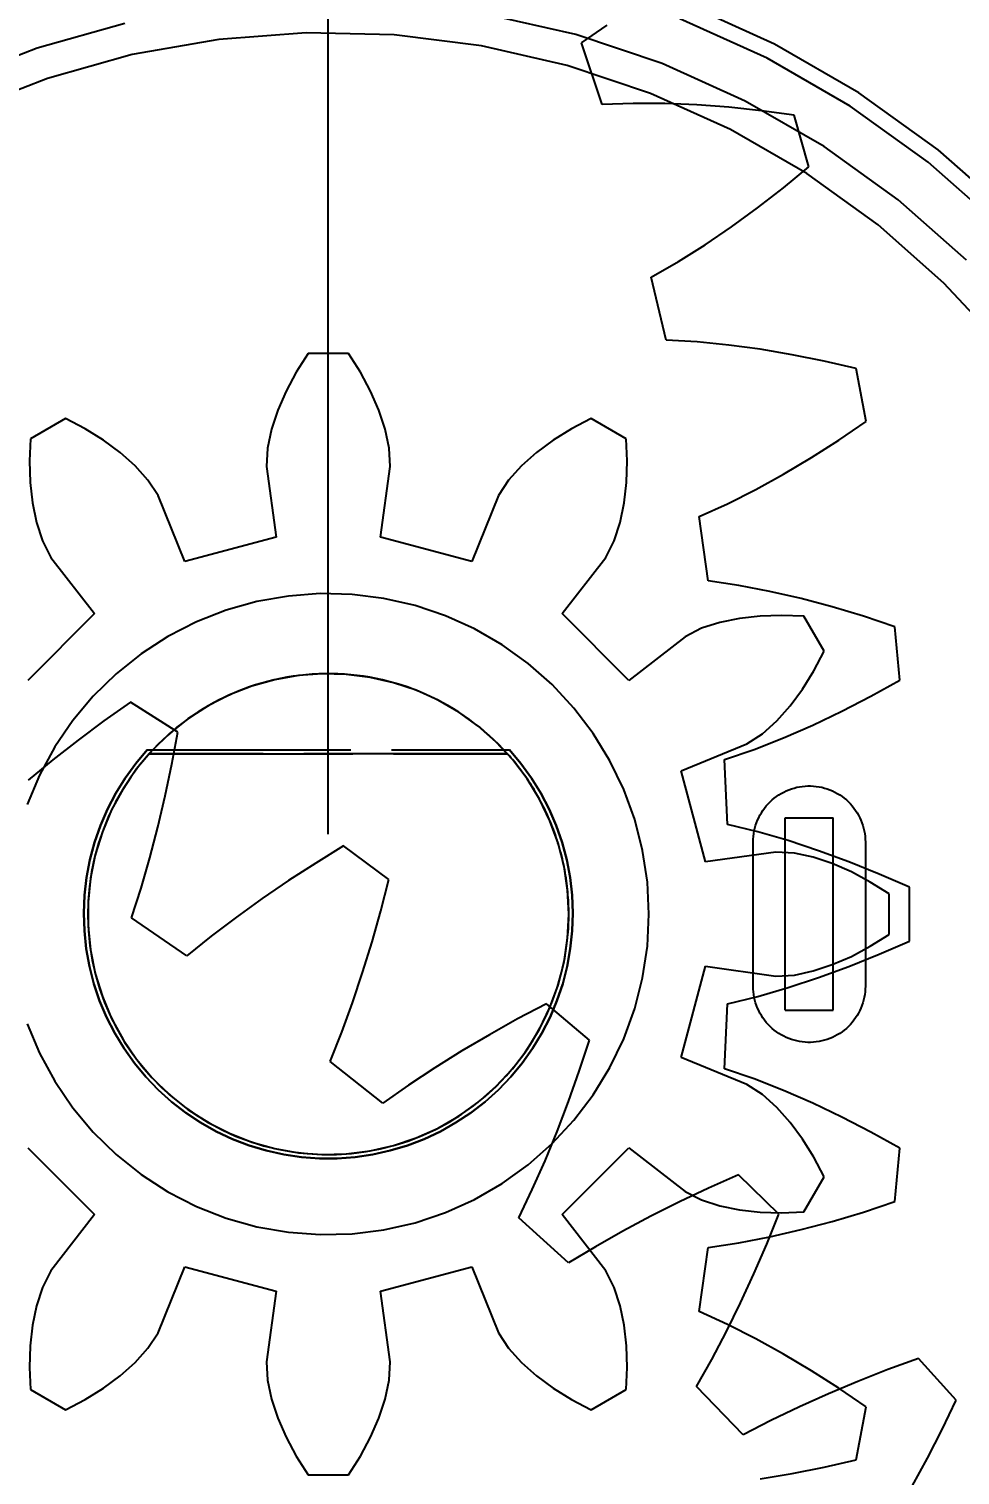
# Model space of a CAD drawing. Header units: millimetres. Extents: x -9 to 221, y -53 to 196.
# Drawn here: x 37.38 to 43.19, y 142.2 to 151.22 of the extents above; entities that cross this region are included whole.
import ezdxf

# ---------------------------------------------------------------- set-up
doc = ezdxf.new("R2010")
doc.units = ezdxf.units.MM
doc.linetypes.add('DASHED', pattern=[1.524, 1.27, -0.254])
doc.layers.add('DIMS', color=3, linetype='CONTINUOUS')
doc.layers.add('HIDDEN', color=8, linetype='DASHED')
doc.styles.add('OpenSansCondensed-Light', font='OpenSansCondensed-Light.ttf')
doc.dimstyles.new('EZDXF', dxfattribs={"dimtxt": 0.25, "dimasz": 0.175, "dimexe": 0.375, "dimexo": 0.125, "dimgap": 0.1, "dimtad": 1, "dimlfac": 100, "dimzin": 12, "dimdsep": 46, "dimtxsty": 'OpenSansCondensed-Light', "dimblk": 'ARCHTICK', "dimcen": 2.5, "dimazin": 3, "dimtfac": 0.5, "dimtmove": 2, "dimatfit": 3})

# ---------------------------------------------------------------- blocks, each defined once
blk = doc.blocks.new('_ARCHTICK')
at = {"color": 0, "linetype": 'BYBLOCK', "const_width": 0.15}
blk.add_lwpolyline([(-0.5, -0.5), (0.5, 0.5)], dxfattribs=at)

msp = doc.modelspace()

# ---------------------------------------------------------------- linework, layer by layer
at = {"layer": 'HIDDEN'}
for points in [[(43.22995, 149.78044), (42.80389, 150.15644), (42.34251, 150.48815), (41.8504, 150.77227), (41.33244, 151.00598), (40.79379, 151.18696), (40.23979, 151.3134)], [(43.22995, 149.78044), (42.80389, 150.15644), (42.34251, 150.48815), (41.8504, 150.77227), (41.33244, 151.00598), (40.79379, 151.18696), (40.23979, 151.3134)], [(43.50924, 150.06679), (43.05329, 150.46917), (42.55953, 150.82416), (42.03289, 151.12822), (41.47858, 151.37833)], [(43.50924, 150.06679), (43.05329, 150.46917), (42.55953, 150.82416), (42.03289, 151.12822), (41.47858, 151.37833)], [(37.98163, 151.25709), (37.43463, 151.10319), (36.90566, 150.89558), (36.4, 150.63634), (35.92266, 150.32805), (35.47839, 149.97375), (35.0716, 149.57698), (34.70634, 149.14169), (34.38624, 148.67218), (34.11448, 148.17314), (33.89375, 147.64951), (33.72626, 147.10652), (33.61366, 146.54954), (33.55709, 145.98412), (33.55709, 145.41588), (33.61366, 144.85046), (33.72626, 144.29348), (33.89375, 143.75049), (34.11448, 143.22686), (34.38624, 142.72782), (34.70634, 142.25831), (35.0716, 141.82302)], [(37.98163, 151.25709), (37.43463, 151.10319), (36.90566, 150.89558), (36.4, 150.63634), (35.92266, 150.32805), (35.47839, 149.97375), (35.0716, 149.57698), (34.70634, 149.14169), (34.38624, 148.67218), (34.11448, 148.17314), (33.89375, 147.64951), (33.72626, 147.10652), (33.61366, 146.54954), (33.55709, 145.98412), (33.55709, 145.41588), (33.61366, 144.85046), (33.72626, 144.29348), (33.89375, 143.75049), (34.11448, 143.22686), (34.38624, 142.72782), (34.70634, 142.25831), (35.0716, 141.82302)], [(40.82917, 151.13503), (40.98869, 151.24675)], [(40.82917, 151.13503), (40.98869, 151.24675)], [(43.43942, 149.9952), (42.99094, 150.39099), (42.50528, 150.74016), (41.98726, 151.03923), (41.44205, 151.28524)], [(43.43942, 149.9952), (42.99094, 150.39099), (42.50528, 150.74016), (41.98726, 151.03923), (41.44205, 151.28524)], [(43.43942, 149.9952), (42.99094, 150.39099), (42.50528, 150.74016), (41.98726, 151.03923), (41.44205, 151.28524)], [(43.43942, 149.9952), (42.99094, 150.39099), (42.50528, 150.74016), (41.98726, 151.03923), (41.44205, 151.28524)], [(43.46324, 149.23533), (43.0903, 149.63727), (42.67919, 150.00007), (42.234, 150.32014), (41.75916, 150.59429), (41.25938, 150.81981), (40.73962, 150.99443), (40.20506, 151.11644), (39.66102, 151.18462), (39.11288, 151.19829), (38.56611, 151.15732), (38.02613, 151.0621), (37.49832, 150.9136), (36.98792, 150.71328)], [(43.46324, 149.23533), (43.0903, 149.63727), (42.67919, 150.00007), (42.234, 150.32014), (41.75916, 150.59429), (41.25938, 150.81981), (40.73962, 150.99443), (40.20506, 151.11644), (39.66102, 151.18462), (39.11288, 151.19829), (38.56611, 151.15732), (38.02613, 151.0621), (37.49832, 150.9136), (36.98792, 150.71328)], [(40.95778, 150.7513), (40.82917, 151.13503)], [(40.95778, 150.7513), (40.82917, 151.13503)], [(41.15241, 150.75827), (40.95778, 150.7513)], [(41.15241, 150.75827), (40.95778, 150.7513)], [(41.34936, 150.7573), (41.15241, 150.75827)], [(41.34936, 150.7573), (41.15241, 150.75827)], [(41.54834, 150.74905), (41.34936, 150.7573)], [(41.54834, 150.74905), (41.34936, 150.7573)], [(41.74914, 150.73398), (41.54834, 150.74905)], [(41.74914, 150.73398), (41.54834, 150.74905)], [(41.95155, 150.71244), (41.74914, 150.73398)], [(41.95155, 150.71244), (41.74914, 150.73398)], [(42.15543, 150.68467), (41.95155, 150.71244)], [(42.15543, 150.68467), (41.95155, 150.71244)], [(42.24738, 150.36151), (42.15543, 150.68467)], [(42.24738, 150.36151), (42.15543, 150.68467)], [(42.08865, 150.23058), (42.24738, 150.36151)], [(42.08865, 150.23058), (42.24738, 150.36151)], [(41.9279, 150.1057), (42.08865, 150.23058)], [(41.9279, 150.1057), (42.08865, 150.23058)], [(41.76511, 149.98718), (41.9279, 150.1057)], [(41.76511, 149.98718), (41.9279, 150.1057)], [(41.60028, 149.87541), (41.76511, 149.98718)], [(41.60028, 149.87541), (41.76511, 149.98718)], [(41.43334, 149.77091), (41.60028, 149.87541)], [(41.43334, 149.77091), (41.60028, 149.87541)], [(41.26419, 149.67438), (41.43334, 149.77091)], [(41.26419, 149.67438), (41.43334, 149.77091)], [(41.35685, 149.28042), (41.26419, 149.67438)], [(41.35685, 149.28042), (41.26419, 149.67438)], [(41.55129, 149.26941), (41.35685, 149.28042)], [(41.55129, 149.26941), (41.35685, 149.28042)], [(41.74731, 149.25027), (41.55129, 149.26941)], [(41.74731, 149.25027), (41.55129, 149.26941)], [(41.94468, 149.22369), (41.74731, 149.25027)], [(41.94468, 149.22369), (41.74731, 149.25027)], [(42.14323, 149.19016), (41.94468, 149.22369)], [(42.14323, 149.19016), (41.94468, 149.22369)], [(39.12397, 149.19773), (39.0499, 149.0806)], [(39.12397, 149.19773), (39.0499, 149.0806)], [(39.37603, 149.19773), (39.12397, 149.19773)], [(39.37603, 149.19773), (39.12397, 149.19773)], [(39.4501, 149.0806), (39.37603, 149.19773)], [(39.4501, 149.0806), (39.37603, 149.19773)], [(42.3428, 149.15003), (42.14323, 149.19016)], [(42.3428, 149.15003), (42.14323, 149.19016)], [(42.54325, 149.10357), (42.3428, 149.15003)], [(42.54325, 149.10357), (42.3428, 149.15003)], [(39.0499, 149.0806), (38.98671, 148.96242)], [(39.0499, 149.0806), (38.98671, 148.96242)], [(39.51329, 148.96242), (39.4501, 149.0806)], [(39.51329, 148.96242), (39.4501, 149.0806)], [(42.60498, 148.77331), (42.54325, 149.10357)], [(42.60498, 148.77331), (42.54325, 149.10357)], [(38.98671, 148.96242), (38.93492, 148.84379)], [(38.98671, 148.96242), (38.93492, 148.84379)], [(39.56508, 148.84379), (39.51329, 148.96242)], [(39.56508, 148.84379), (39.51329, 148.96242)], [(37.61028, 148.79214), (37.39199, 148.66611)], [(37.61028, 148.79214), (37.39199, 148.66611)], [(37.73299, 148.72773), (37.61028, 148.79214)], [(37.73299, 148.72773), (37.61028, 148.79214)], [(38.93492, 148.84379), (38.89542, 148.72534)], [(38.93492, 148.84379), (38.89542, 148.72534)], [(39.60458, 148.72534), (39.56508, 148.84379)], [(39.60458, 148.72534), (39.56508, 148.84379)], [(40.88972, 148.79214), (40.76701, 148.72773)], [(40.88972, 148.79214), (40.76701, 148.72773)], [(41.10801, 148.66611), (40.88972, 148.79214)], [(41.10801, 148.66611), (40.88972, 148.79214)], [(42.43485, 148.65757), (42.60498, 148.77331)], [(42.43485, 148.65757), (42.60498, 148.77331)], [(37.84681, 148.65698), (37.73299, 148.72773)], [(37.84681, 148.65698), (37.73299, 148.72773)], [(38.89542, 148.72534), (38.86987, 148.60782)], [(38.89542, 148.72534), (38.86987, 148.60782)], [(39.63013, 148.60782), (39.60458, 148.72534)], [(39.63013, 148.60782), (39.60458, 148.72534)], [(40.76701, 148.72773), (40.65319, 148.65698)], [(40.76701, 148.72773), (40.65319, 148.65698)], [(37.39199, 148.66611), (37.38641, 148.52763)], [(37.39199, 148.66611), (37.38641, 148.52763)], [(37.95097, 148.58014), (37.84681, 148.65698)], [(37.95097, 148.58014), (37.84681, 148.65698)], [(38.86987, 148.60782), (38.86368, 148.49248)], [(38.86987, 148.60782), (38.86368, 148.49248)], [(39.63632, 148.49248), (39.63013, 148.60782)], [(39.63632, 148.49248), (39.63013, 148.60782)], [(40.65319, 148.65698), (40.54903, 148.58014)], [(40.65319, 148.65698), (40.54903, 148.58014)], [(41.11359, 148.52763), (41.10801, 148.66611)], [(41.11359, 148.52763), (41.10801, 148.66611)], [(42.26326, 148.54806), (42.43485, 148.65757)], [(42.26326, 148.54806), (42.43485, 148.65757)], [(37.38641, 148.52763), (37.39077, 148.39369)], [(37.38641, 148.52763), (37.39077, 148.39369)], [(38.04441, 148.49732), (37.95097, 148.58014)], [(38.04441, 148.49732), (37.95097, 148.58014)], [(40.54903, 148.58014), (40.45559, 148.49732)], [(40.54903, 148.58014), (40.45559, 148.49732)], [(41.10923, 148.39369), (41.11359, 148.52763)], [(41.10923, 148.39369), (41.11359, 148.52763)], [(42.09023, 148.44507), (42.26326, 148.54806)], [(42.09023, 148.44507), (42.26326, 148.54806)], [(38.12529, 148.40831), (38.04441, 148.49732)], [(38.12529, 148.40831), (38.04441, 148.49732)], [(38.86368, 148.49248), (38.92453, 148.05259)], [(38.86368, 148.49248), (38.92453, 148.05259)], [(39.57547, 148.05259), (39.63632, 148.49248)], [(39.57547, 148.05259), (39.63632, 148.49248)], [(40.45559, 148.49732), (40.37471, 148.40831)], [(40.45559, 148.49732), (40.37471, 148.40831)], [(41.91579, 148.34899), (42.09023, 148.44507)], [(41.91579, 148.34899), (42.09023, 148.44507)], [(37.39077, 148.39369), (37.40524, 148.26506)], [(37.39077, 148.39369), (37.40524, 148.26506)], [(38.18832, 148.31152), (38.12529, 148.40831)], [(38.18832, 148.31152), (38.12529, 148.40831)], [(40.37471, 148.40831), (40.31168, 148.31152)], [(40.37471, 148.40831), (40.31168, 148.31152)], [(41.09476, 148.26506), (41.10923, 148.39369)], [(41.09476, 148.26506), (41.10923, 148.39369)], [(41.73992, 148.26033), (41.91579, 148.34899)], [(41.73992, 148.26033), (41.91579, 148.34899)], [(37.40524, 148.26506), (37.43025, 148.14273)], [(37.40524, 148.26506), (37.43025, 148.14273)], [(38.35556, 147.90014), (38.18832, 148.31152)], [(38.35556, 147.90014), (38.18832, 148.31152)], [(40.31168, 148.31152), (40.14444, 147.90014)], [(40.31168, 148.31152), (40.14444, 147.90014)], [(41.06975, 148.14273), (41.09476, 148.26506)], [(41.06975, 148.14273), (41.09476, 148.26506)], [(41.56259, 148.17982), (41.73992, 148.26033)], [(41.56259, 148.17982), (41.73992, 148.26033)], [(37.43025, 148.14273), (37.46689, 148.02818)], [(37.43025, 148.14273), (37.46689, 148.02818)], [(41.03311, 148.02818), (41.06975, 148.14273)], [(41.03311, 148.02818), (41.06975, 148.14273)], [(41.6185, 147.77899), (41.56259, 148.17982)], [(41.6185, 147.77899), (41.56259, 148.17982)], [(38.92453, 148.05259), (38.35556, 147.90014)], [(38.92453, 148.05259), (38.35556, 147.90014)], [(40.14444, 147.90014), (39.57547, 148.05259)], [(40.14444, 147.90014), (39.57547, 148.05259)], [(37.46689, 148.02818), (37.51919, 147.9252)], [(37.46689, 148.02818), (37.51919, 147.9252)], [(40.98081, 147.9252), (41.03311, 148.02818)], [(40.98081, 147.9252), (41.03311, 148.02818)], [(37.51919, 147.9252), (37.79184, 147.57467)], [(37.51919, 147.9252), (37.79184, 147.57467)], [(40.70816, 147.57467), (40.98081, 147.9252)], [(40.70816, 147.57467), (40.98081, 147.9252)], [(41.81109, 147.75009), (41.6185, 147.77899)], [(41.81109, 147.75009), (41.6185, 147.77899)], [(41.25, 145.7), (41.24006, 145.89914), (41.21034, 146.09629), (41.16115, 146.28951), (41.09295, 146.47687), (41.00644, 146.65651), (40.90248, 146.82664), (40.78209, 146.98558), (40.64647, 147.13173), (40.49698, 147.26366), (40.33509, 147.38005), (40.16242, 147.47974), (39.98068, 147.56175), (39.79168, 147.62525), (39.5973, 147.66962), (39.39946, 147.69441), (39.20014, 147.69938), (39.00131, 147.68448), (38.80496, 147.64986), (38.61303, 147.59585), (38.42743, 147.52301), (38.25, 147.43205), (38.08251, 147.32388), (37.92663, 147.19956), (37.7839, 147.06035), (37.65573, 146.90761), (37.54342, 146.74287), (37.44806, 146.56777), (37.37061, 146.38404)], [(41.25, 145.7), (41.24006, 145.89914), (41.21034, 146.09629), (41.16115, 146.28951), (41.09295, 146.47687), (41.00644, 146.65651), (40.90248, 146.82664), (40.78209, 146.98558), (40.64647, 147.13173), (40.49698, 147.26366), (40.33509, 147.38005), (40.16242, 147.47974), (39.98068, 147.56175), (39.79168, 147.62525), (39.5973, 147.66962), (39.39946, 147.69441), (39.20014, 147.69938), (39.00131, 147.68448), (38.80496, 147.64986), (38.61303, 147.59585), (38.42743, 147.52301), (38.25, 147.43205), (38.08251, 147.32388), (37.92663, 147.19956), (37.7839, 147.06035), (37.65573, 146.90761), (37.54342, 146.74287), (37.44806, 146.56777), (37.37061, 146.38404)], [(42.00451, 147.71294), (41.81109, 147.75009)], [(42.00451, 147.71294), (41.81109, 147.75009)], [(42.19859, 147.66827), (42.00451, 147.71294)], [(42.19859, 147.66827), (42.00451, 147.71294)], [(42.3932, 147.61656), (42.19859, 147.66827)], [(42.3932, 147.61656), (42.19859, 147.66827)], [(42.58821, 147.55819), (42.3932, 147.61656)], [(42.58821, 147.55819), (42.3932, 147.61656)], [(37.79184, 147.57467), (37.37533, 147.15816)], [(37.79184, 147.57467), (37.37533, 147.15816)], [(41.12467, 147.15816), (40.70816, 147.57467)], [(41.12467, 147.15816), (40.70816, 147.57467)], [(41.69273, 147.51975), (41.57818, 147.48311)], [(41.69273, 147.51975), (41.57818, 147.48311)], [(41.81506, 147.54476), (41.69273, 147.51975)], [(41.81506, 147.54476), (41.69273, 147.51975)], [(41.94369, 147.55923), (41.81506, 147.54476)], [(41.94369, 147.55923), (41.81506, 147.54476)], [(42.07763, 147.56359), (41.94369, 147.55923)], [(42.07763, 147.56359), (41.94369, 147.55923)], [(42.21611, 147.55801), (42.07763, 147.56359)], [(42.21611, 147.55801), (42.07763, 147.56359)], [(42.34214, 147.33972), (42.21611, 147.55801)], [(42.34214, 147.33972), (42.21611, 147.55801)], [(42.78352, 147.49343), (42.58821, 147.55819)], [(42.78352, 147.49343), (42.58821, 147.55819)], [(41.4752, 147.43081), (41.12467, 147.15816)], [(41.4752, 147.43081), (41.12467, 147.15816)], [(41.57818, 147.48311), (41.4752, 147.43081)], [(41.57818, 147.48311), (41.4752, 147.43081)], [(42.81452, 147.15888), (42.78352, 147.49343)], [(42.81452, 147.15888), (42.78352, 147.49343)], [(42.27773, 147.21701), (42.34214, 147.33972)], [(42.27773, 147.21701), (42.34214, 147.33972)], [(40.75, 145.7), (40.74255, 145.84935), (40.72026, 145.99722), (40.68336, 146.14213), (40.63221, 146.28265), (40.56733, 146.41738), (40.48936, 146.54498), (40.39907, 146.66418), (40.29736, 146.7738), (40.18523, 146.87275), (40.06382, 146.96004), (39.93432, 147.03481), (39.79801, 147.09631), (39.65626, 147.14394), (39.51047, 147.17721), (39.3621, 147.19581), (39.2126, 147.19953), (39.06348, 147.18836), (38.91622, 147.16239), (38.77227, 147.12189), (38.63307, 147.06726), (38.5, 146.99904), (38.37438, 146.91791), (38.25747, 146.82467), (38.15042, 146.72026), (38.0543, 146.60571), (37.97006, 146.48215), (37.89855, 146.35083), (37.84046, 146.21303), (37.79638, 146.07014), (37.76675, 145.92356), (37.75186, 145.77477), (37.75186, 145.62523), (37.76675, 145.47644), (37.79638, 145.32986), (37.84046, 145.18697), (37.89855, 145.04917), (37.97006, 144.91785), (38.0543, 144.79429), (38.15042, 144.67974), (38.25747, 144.57533), (38.37438, 144.48209), (38.5, 144.40096), (38.63307, 144.33274), (38.77227, 144.27811), (38.91622, 144.23761), (39.06348, 144.21164), (39.2126, 144.20047), (39.3621, 144.20419), (39.51047, 144.22279), (39.65626, 144.25606), (39.79801, 144.30369), (39.93432, 144.36519), (40.06382, 144.43996), (40.18523, 144.52725), (40.29736, 144.6262), (40.39907, 144.73582), (40.48936, 144.85502), (40.56733, 144.98262), (40.63221, 145.11735), (40.68336, 145.25787), (40.72026, 145.40278), (40.74255, 145.55065), (40.75, 145.7)], [(40.75, 145.7), (40.74255, 145.84935), (40.72026, 145.99722), (40.68336, 146.14213), (40.63221, 146.28265), (40.56733, 146.41738), (40.48936, 146.54498), (40.39907, 146.66418), (40.29736, 146.7738), (40.18523, 146.87275), (40.06382, 146.96004), (39.93432, 147.03481), (39.79801, 147.09631), (39.65626, 147.14394), (39.51047, 147.17721), (39.3621, 147.19581), (39.2126, 147.19953), (39.06348, 147.18836), (38.91622, 147.16239), (38.77227, 147.12189), (38.63307, 147.06726), (38.5, 146.99904), (38.37438, 146.91791), (38.25747, 146.82467), (38.15042, 146.72026), (38.0543, 146.60571), (37.97006, 146.48215), (37.89855, 146.35083), (37.84046, 146.21303), (37.79638, 146.07014), (37.76675, 145.92356), (37.75186, 145.77477), (37.75186, 145.62523), (37.76675, 145.47644), (37.79638, 145.32986), (37.84046, 145.18697), (37.89855, 145.04917), (37.97006, 144.91785), (38.0543, 144.79429), (38.15042, 144.67974), (38.25747, 144.57533), (38.37438, 144.48209), (38.5, 144.40096), (38.63307, 144.33274), (38.77227, 144.27811), (38.91622, 144.23761), (39.06348, 144.21164), (39.2126, 144.20047), (39.3621, 144.20419), (39.51047, 144.22279), (39.65626, 144.25606), (39.79801, 144.30369), (39.93432, 144.36519), (40.06382, 144.43996), (40.18523, 144.52725), (40.29736, 144.6262), (40.39907, 144.73582), (40.48936, 144.85502), (40.56733, 144.98262), (40.63221, 145.11735), (40.68336, 145.25787), (40.72026, 145.40278), (40.74255, 145.55065), (40.75, 145.7)], [(40.75, 145.7), (40.74255, 145.84935), (40.72026, 145.99722), (40.68336, 146.14213), (40.63221, 146.28265), (40.56733, 146.41738), (40.48936, 146.54498), (40.39907, 146.66418), (40.29736, 146.7738), (40.18523, 146.87275), (40.06382, 146.96004), (39.93432, 147.03481), (39.79801, 147.09631), (39.65626, 147.14394), (39.51047, 147.17721), (39.3621, 147.19581), (39.2126, 147.19953), (39.06348, 147.18836), (38.91622, 147.16239), (38.77227, 147.12189), (38.63307, 147.06726), (38.5, 146.99904), (38.37438, 146.91791), (38.25747, 146.82467), (38.15042, 146.72026), (38.0543, 146.60571), (37.97006, 146.48215), (37.89855, 146.35083), (37.84046, 146.21303), (37.79638, 146.07014), (37.76675, 145.92356), (37.75186, 145.77477), (37.75186, 145.62523), (37.76675, 145.47644), (37.79638, 145.32986), (37.84046, 145.18697), (37.89855, 145.04917), (37.97006, 144.91785), (38.0543, 144.79429), (38.15042, 144.67974), (38.25747, 144.57533), (38.37438, 144.48209), (38.5, 144.40096), (38.63307, 144.33274), (38.77227, 144.27811), (38.91622, 144.23761), (39.06348, 144.21164), (39.2126, 144.20047), (39.3621, 144.20419), (39.51047, 144.22279), (39.65626, 144.25606), (39.79801, 144.30369), (39.93432, 144.36519), (40.06382, 144.43996), (40.18523, 144.52725), (40.29736, 144.6262), (40.39907, 144.73582), (40.48936, 144.85502), (40.56733, 144.98262), (40.63221, 145.11735), (40.68336, 145.25787), (40.72026, 145.40278), (40.74255, 145.55065), (40.75, 145.7)], [(40.36803, 146.7), (40.34094, 146.72949), (40.31306, 146.75825), (40.28443, 146.78625), (40.25506, 146.81348), (40.22498, 146.83992), (40.1942, 146.86554), (40.16274, 146.89033), (40.13064, 146.91428), (40.09791, 146.93736), (40.06457, 146.95955), (40.03065, 146.98085), (39.99618, 147.00124), (39.96118, 147.02069), (39.92566, 147.03921), (39.88967, 147.05677), (39.85322, 147.07336), (39.81634, 147.08898), (39.77905, 147.1036), (39.74139, 147.11723), (39.70338, 147.12984), (39.66505, 147.14144), (39.62642, 147.152), (39.58752, 147.16153), (39.54838, 147.17002), (39.50903, 147.17747), (39.46949, 147.18385), (39.4298, 147.18919), (39.38997, 147.19345), (39.35005, 147.19666), (39.31006, 147.1988), (39.27002, 147.19987), (39.22998, 147.19987), (39.18994, 147.1988), (39.14995, 147.19666), (39.11003, 147.19345), (39.0702, 147.18919), (39.03051, 147.18385), (38.99097, 147.17747), (38.95162, 147.17002), (38.91248, 147.16153), (38.87358, 147.152), (38.83495, 147.14144), (38.79662, 147.12984), (38.75861, 147.11723), (38.72095, 147.1036), (38.68366, 147.08898), (38.64678, 147.07336), (38.61033, 147.05677), (38.57434, 147.03921), (38.53882, 147.02069), (38.50382, 147.00124), (38.46935, 146.98085), (38.43543, 146.95955), (38.40209, 146.93736), (38.36936, 146.91428), (38.33726, 146.89033), (38.3058, 146.86554), (38.27502, 146.83992), (38.24494, 146.81348), (38.21557, 146.78625), (38.18694, 146.75825), (38.15906, 146.72949), (38.13197, 146.7)], [(42.20698, 147.10319), (42.27773, 147.21701)], [(42.20698, 147.10319), (42.27773, 147.21701)], [(42.63444, 147.05934), (42.81452, 147.15888)], [(42.63444, 147.05934), (42.81452, 147.15888)], [(42.13014, 146.99903), (42.20698, 147.10319)], [(42.13014, 146.99903), (42.20698, 147.10319)], [(42.45347, 146.96613), (42.63444, 147.05934)], [(42.45347, 146.96613), (42.63444, 147.05934)], [(38.01551, 147.02343), (37.85013, 146.90574)], [(38.01551, 147.02343), (37.85013, 146.90574)], [(38.31176, 146.83431), (38.01551, 147.02343)], [(38.31176, 146.83431), (38.01551, 147.02343)], [(42.04732, 146.90559), (42.13014, 146.99903)], [(42.04732, 146.90559), (42.13014, 146.99903)], [(42.27168, 146.87954), (42.45347, 146.96613)], [(42.27168, 146.87954), (42.45347, 146.96613)], [(37.85013, 146.90574), (37.68875, 146.78527)], [(37.85013, 146.90574), (37.68875, 146.78527)], [(41.95831, 146.82471), (42.04732, 146.90559)], [(41.95831, 146.82471), (42.04732, 146.90559)], [(42.08911, 146.79996), (42.27168, 146.87954)], [(42.08911, 146.79996), (42.27168, 146.87954)], [(38.27461, 146.63476), (38.31176, 146.83431)], [(38.27461, 146.63476), (38.31176, 146.83431)], [(41.86152, 146.76168), (41.95831, 146.82471)], [(41.86152, 146.76168), (41.95831, 146.82471)], [(41.90581, 146.72791), (42.08911, 146.79996)], [(41.90581, 146.72791), (42.08911, 146.79996)], [(37.68875, 146.78527), (37.53155, 146.66196)], [(37.68875, 146.78527), (37.53155, 146.66196)], [(38.12084, 146.725), (38.04884, 146.6396), (37.98328, 146.54915), (37.92452, 146.45415), (37.87288, 146.3551), (37.82862, 146.25253), (37.79198, 146.14701), (37.76317, 146.03908), (37.74234, 145.92933), (37.7296, 145.81836), (37.72501, 145.70675), (37.72861, 145.5951), (37.74037, 145.48401), (37.76023, 145.37409), (37.78809, 145.26591), (37.82378, 145.16006), (37.86713, 145.05711), (37.9179, 144.95761), (37.97582, 144.86209), (38.04058, 144.77107), (38.11182, 144.68503), (38.18917, 144.60444), (38.27221, 144.52972), (38.3605, 144.46129), (38.45356, 144.3995), (38.55089, 144.34469), (38.65198, 144.29715), (38.75627, 144.25714), (38.86321, 144.22487), (38.97223, 144.20051), (39.08274, 144.1842), (39.19415, 144.17602), (39.30585, 144.17602), (39.41726, 144.1842), (39.52777, 144.20051), (39.63679, 144.22487), (39.74373, 144.25714), (39.84802, 144.29715), (39.94911, 144.34469), (40.04644, 144.3995), (40.1395, 144.46129), (40.22779, 144.52972), (40.31083, 144.60444), (40.38818, 144.68503), (40.45942, 144.77107), (40.52418, 144.86209), (40.5821, 144.95761), (40.63287, 145.05711), (40.67622, 145.16006), (40.71191, 145.26591), (40.73977, 145.37409), (40.75963, 145.48401), (40.77139, 145.5951), (40.77499, 145.70675), (40.7704, 145.81836), (40.75766, 145.92933), (40.73683, 146.03908), (40.70802, 146.14701), (40.67138, 146.25253), (40.62712, 146.3551), (40.57548, 146.45415), (40.51672, 146.54915), (40.45116, 146.6396), (40.37916, 146.725)], [(40.37916, 146.725), (40.45116, 146.6396), (40.51672, 146.54915), (40.57548, 146.45415), (40.62712, 146.3551), (40.67138, 146.25253), (40.70802, 146.14701), (40.73683, 146.03908), (40.75766, 145.92933), (40.7704, 145.81836), (40.77499, 145.70675), (40.77139, 145.5951), (40.75963, 145.48401), (40.73977, 145.37409), (40.71191, 145.26591), (40.67622, 145.16006), (40.63287, 145.05711), (40.5821, 144.95761), (40.52418, 144.86209), (40.45942, 144.77107), (40.38818, 144.68503), (40.31083, 144.60444), (40.22779, 144.52972), (40.1395, 144.46129), (40.04644, 144.3995), (39.94911, 144.34469), (39.84802, 144.29715), (39.74373, 144.25714), (39.63679, 144.22487), (39.52777, 144.20051), (39.41726, 144.1842), (39.30585, 144.17602), (39.19415, 144.17602), (39.08274, 144.1842), (38.97223, 144.20051), (38.86321, 144.22487), (38.75627, 144.25714), (38.65198, 144.29715), (38.55089, 144.34469), (38.45356, 144.3995), (38.3605, 144.46129), (38.27221, 144.52972), (38.18917, 144.60444), (38.11182, 144.68503), (38.04058, 144.77107), (37.97582, 144.86209), (37.9179, 144.95761), (37.86713, 145.05711), (37.82378, 145.16006), (37.78809, 145.26591), (37.76023, 145.37409), (37.74037, 145.48401), (37.72861, 145.5951), (37.72501, 145.70675), (37.7296, 145.81836), (37.74234, 145.92933), (37.76317, 146.03908), (37.79198, 146.14701), (37.82862, 146.25253), (37.87288, 146.3551), (37.92452, 146.45415), (37.98328, 146.54915), (38.04884, 146.6396), (38.12084, 146.725)], [(38.13197, 146.7), (38.07267, 146.62945), (38.01781, 146.5554), (37.9676, 146.47811), (37.92224, 146.39789), (37.88189, 146.31504), (37.8467, 146.22986), (37.81681, 146.14268), (37.79233, 146.05383), (37.77335, 145.96365), (37.75995, 145.87247), (37.75217, 145.78064), (37.75004, 145.6885), (37.75358, 145.59641), (37.76277, 145.50471), (37.77757, 145.41374), (37.79793, 145.32386), (37.82377, 145.2354), (37.85499, 145.14869), (37.89148, 145.06406), (37.9331, 144.98183), (37.97969, 144.90232), (38.03107, 144.82581), (38.08705, 144.7526), (38.14743, 144.68297), (38.21197, 144.61718), (38.28042, 144.55548), (38.35254, 144.4981), (38.42804, 144.44525), (38.50665, 144.39715), (38.58806, 144.35395), (38.67197, 144.31585), (38.75807, 144.28296), (38.84602, 144.25542), (38.93549, 144.23334), (39.02615, 144.2168), (39.11766, 144.20585), (39.20967, 144.20054), (39.30183, 144.2009), (39.39379, 144.20691), (39.48521, 144.21856), (39.57574, 144.2358), (39.66505, 144.25856), (39.75278, 144.28677), (39.83862, 144.32032), (39.92224, 144.35907), (40.00332, 144.40288), (40.08155, 144.45159), (40.15665, 144.50502), (40.22832, 144.56295), (40.2963, 144.62517), (40.36033, 144.69146), (40.42017, 144.76155), (40.4756, 144.83518), (40.52639, 144.91208), (40.57237, 144.99195), (40.61336, 145.07449), (40.6492, 145.1594), (40.67975, 145.24635), (40.70492, 145.335), (40.72458, 145.42504), (40.73869, 145.51612), (40.74717, 145.60788), (40.75, 145.7)], [(38.12084, 146.725), (40.37916, 146.725)], [(38.12084, 146.725), (40.37916, 146.725)], [(40.36803, 146.7), (38.13197, 146.7)], [(38.13197, 146.7), (40.36803, 146.7)], [(40.75, 145.7), (40.7499, 145.71737), (40.7496, 145.73475), (40.74909, 145.75211), (40.74839, 145.76947), (40.74749, 145.78682), (40.74638, 145.80416), (40.74507, 145.82149), (40.74356, 145.8388), (40.74186, 145.85609), (40.73995, 145.87336), (40.73784, 145.8906), (40.73553, 145.90782), (40.73303, 145.92502), (40.73032, 145.94218), (40.72742, 145.95931), (40.72431, 145.9764), (40.72101, 145.99346), (40.71752, 146.01048), (40.71382, 146.02746), (40.70993, 146.04439), (40.70584, 146.06128), (40.70156, 146.07811), (40.69708, 146.0949), (40.69241, 146.11164), (40.68755, 146.12832), (40.68249, 146.14494), (40.67724, 146.1615), (40.6718, 146.178), (40.66617, 146.19444), (40.66035, 146.21081), (40.65433, 146.22711), (40.64814, 146.24334), (40.64175, 146.2595), (40.63517, 146.27558), (40.62841, 146.29159), (40.62147, 146.30751), (40.61434, 146.32336), (40.60703, 146.33912), (40.59954, 146.35479), (40.59186, 146.37038), (40.58401, 146.38588), (40.57597, 146.40128), (40.56776, 146.41659), (40.55937, 146.43181), (40.55081, 146.44693), (40.54207, 146.46194), (40.53316, 146.47686), (40.52407, 146.49167), (40.51482, 146.50637), (40.50539, 146.52097), (40.4958, 146.53545), (40.48604, 146.54983), (40.47611, 146.56409), (40.46602, 146.57823), (40.45577, 146.59226), (40.44535, 146.60616), (40.43478, 146.61995), (40.42404, 146.63361), (40.41315, 146.64714), (40.4021, 146.66055), (40.3909, 146.67383), (40.37954, 146.68698), (40.36803, 146.7)], [(41.45014, 146.59444), (41.86152, 146.76168)], [(41.45014, 146.59444), (41.86152, 146.76168)], [(41.72181, 146.66411), (41.90581, 146.72791)], [(41.72181, 146.66411), (41.90581, 146.72791)], [(37.53155, 146.66196), (37.37875, 146.53572)], [(37.53155, 146.66196), (37.37875, 146.53572)], [(38.23327, 146.43767), (38.27461, 146.63476)], [(38.23327, 146.43767), (38.27461, 146.63476)], [(41.7405, 146.25983), (41.72181, 146.66411)], [(41.7405, 146.25983), (41.72181, 146.66411)], [(41.60259, 146.02547), (41.45014, 146.59444)], [(41.60259, 146.02547), (41.45014, 146.59444)], [(38.18759, 146.24316), (38.23327, 146.43767)], [(38.18759, 146.24316), (38.23327, 146.43767)], [(41.9, 146.15), (41.90044, 146.16745), (41.90174, 146.18485), (41.90391, 146.20216), (41.90694, 146.21935), (41.91082, 146.23637), (41.91555, 146.25316), (41.92111, 146.26971), (41.92748, 146.28595), (41.93466, 146.30186), (41.94262, 146.31739), (41.95135, 146.3325), (41.96082, 146.34716), (41.971, 146.36133), (41.98188, 146.37498), (41.99343, 146.38806), (42.00562, 146.40055), (42.01841, 146.41242), (42.03178, 146.42364), (42.04569, 146.43418), (42.06011, 146.44401), (42.075, 146.45311), (42.09033, 146.46146), (42.10605, 146.46903), (42.12213, 146.47581), (42.13853, 146.48177), (42.15521, 146.48692), (42.17212, 146.49122), (42.18922, 146.49468), (42.20648, 146.49728), (42.22384, 146.49902), (42.24127, 146.49989), (42.25873, 146.49989), (42.27616, 146.49902), (42.29352, 146.49728), (42.31078, 146.49468), (42.32788, 146.49122), (42.34479, 146.48692), (42.36147, 146.48177), (42.37787, 146.47581), (42.39395, 146.46903), (42.40967, 146.46146), (42.425, 146.45311), (42.43989, 146.44401), (42.45431, 146.43418), (42.46822, 146.42364), (42.48159, 146.41242), (42.49438, 146.40055), (42.50657, 146.38806), (42.51812, 146.37498), (42.529, 146.36133), (42.53918, 146.34716), (42.54865, 146.3325), (42.55738, 146.31739), (42.56534, 146.30186), (42.57252, 146.28595), (42.57889, 146.26971), (42.58445, 146.25316), (42.58918, 146.23637), (42.59306, 146.21935), (42.59609, 146.20216), (42.59826, 146.18485), (42.59956, 146.16745), (42.6, 146.15)], [(41.9, 146.15), (41.90044, 146.16745), (41.90174, 146.18485), (41.90391, 146.20216), (41.90694, 146.21935), (41.91082, 146.23637), (41.91555, 146.25316), (41.92111, 146.26971), (41.92748, 146.28595), (41.93466, 146.30186), (41.94262, 146.31739), (41.95135, 146.3325), (41.96082, 146.34716), (41.971, 146.36133), (41.98188, 146.37498), (41.99343, 146.38806), (42.00562, 146.40055), (42.01841, 146.41242), (42.03178, 146.42364), (42.04569, 146.43418), (42.06011, 146.44401), (42.075, 146.45311), (42.09033, 146.46146), (42.10605, 146.46903), (42.12213, 146.47581), (42.13853, 146.48177), (42.15521, 146.48692), (42.17212, 146.49122), (42.18922, 146.49468), (42.20648, 146.49728), (42.22384, 146.49902), (42.24127, 146.49989), (42.25873, 146.49989), (42.27616, 146.49902), (42.29352, 146.49728), (42.31078, 146.49468), (42.32788, 146.49122), (42.34479, 146.48692), (42.36147, 146.48177), (42.37787, 146.47581), (42.39395, 146.46903), (42.40967, 146.46146), (42.425, 146.45311), (42.43989, 146.44401), (42.45431, 146.43418), (42.46822, 146.42364), (42.48159, 146.41242), (42.49438, 146.40055), (42.50657, 146.38806), (42.51812, 146.37498), (42.529, 146.36133), (42.53918, 146.34716), (42.54865, 146.3325), (42.55738, 146.31739), (42.56534, 146.30186), (42.57252, 146.28595), (42.57889, 146.26971), (42.58445, 146.25316), (42.58918, 146.23637), (42.59306, 146.21935), (42.59609, 146.20216), (42.59826, 146.18485), (42.59956, 146.16745), (42.6, 146.15)], [(41.9296, 146.21328), (41.7405, 146.25983)], [(41.9296, 146.21328), (41.7405, 146.25983)], [(42.1, 145.1), (42.1, 146.3)], [(42.1, 146.3), (42.4, 146.3)], [(42.1, 145.1), (42.1, 146.3)], [(42.1, 146.3), (42.4, 146.3)], [(42.4, 145.1), (42.4, 146.3)], [(42.4, 145.1), (42.4, 146.3)], [(38.13739, 146.05142), (38.18759, 146.24316)], [(38.13739, 146.05142), (38.18759, 146.24316)], [(42.11877, 146.15845), (41.9296, 146.21328)], [(42.11877, 146.15845), (41.9296, 146.21328)], [(42.3079, 146.09605), (42.11877, 146.15845)], [(42.3079, 146.09605), (42.11877, 146.15845)], [(39.34445, 146.12541), (39.17159, 146.01902)], [(39.34445, 146.12541), (39.17159, 146.01902)], [(39.62741, 145.91692), (39.34445, 146.12541)], [(39.62741, 145.91692), (39.34445, 146.12541)], [(42.04248, 146.08632), (41.60259, 146.02547)], [(42.04248, 146.08632), (41.60259, 146.02547)], [(41.9, 145.25), (41.9, 146.15)], [(41.9, 145.25), (41.9, 146.15)], [(42.15782, 146.08013), (42.04248, 146.08632)], [(42.15782, 146.08013), (42.04248, 146.08632)], [(42.27534, 146.05458), (42.15782, 146.08013)], [(42.27534, 146.05458), (42.15782, 146.08013)], [(42.49691, 146.02661), (42.3079, 146.09605)], [(42.49691, 146.02661), (42.3079, 146.09605)], [(42.6, 146.15), (42.6, 145.25)], [(42.6, 146.15), (42.6, 145.25)], [(38.08245, 145.86265), (38.13739, 146.05142)], [(38.08245, 145.86265), (38.13739, 146.05142)], [(39.17159, 146.01902), (39.00252, 145.9096)], [(39.17159, 146.01902), (39.00252, 145.9096)], [(42.39379, 146.01508), (42.27534, 146.05458)], [(42.39379, 146.01508), (42.27534, 146.05458)], [(42.51242, 145.96329), (42.39379, 146.01508)], [(42.51242, 145.96329), (42.39379, 146.01508)], [(42.6857, 145.95049), (42.49691, 146.02661)], [(42.6857, 145.95049), (42.49691, 146.02661)], [(39.00252, 145.9096), (38.83743, 145.79707)], [(39.00252, 145.9096), (38.83743, 145.79707)], [(39.57702, 145.7203), (39.62741, 145.91692)], [(39.57702, 145.7203), (39.62741, 145.91692)], [(42.6306, 145.9001), (42.51242, 145.96329)], [(42.6306, 145.9001), (42.51242, 145.96329)], [(42.74773, 145.82603), (42.6306, 145.9001)], [(42.74773, 145.82603), (42.6306, 145.9001)], [(42.8742, 145.86799), (42.6857, 145.95049)], [(42.8742, 145.86799), (42.6857, 145.95049)], [(38.02246, 145.67709), (38.08245, 145.86265)], [(38.02246, 145.67709), (38.08245, 145.86265)], [(38.83743, 145.79707), (38.67654, 145.68132)], [(38.83743, 145.79707), (38.67654, 145.68132)], [(42.74773, 145.57397), (42.74773, 145.82603)], [(42.74773, 145.57397), (42.74773, 145.82603)], [(42.8742, 145.53201), (42.8742, 145.86799)], [(42.8742, 145.53201), (42.8742, 145.86799)], [(39.5226, 145.5264), (39.57702, 145.7203)], [(39.5226, 145.5264), (39.57702, 145.7203)], [(37.37061, 145.01596), (37.44806, 144.83223), (37.54342, 144.65713), (37.65573, 144.49239), (37.7839, 144.33965), (37.92663, 144.20044), (38.08251, 144.07612), (38.25, 143.96795), (38.42743, 143.87699), (38.61303, 143.80415), (38.80496, 143.75014), (39.00131, 143.71552), (39.20014, 143.70062), (39.39946, 143.70559), (39.5973, 143.73038), (39.79168, 143.77475), (39.98068, 143.83825), (40.16242, 143.92026), (40.33509, 144.01995), (40.49698, 144.13634), (40.64647, 144.26827), (40.78209, 144.41442), (40.90248, 144.57336), (41.00644, 144.74349), (41.09295, 144.92313), (41.16115, 145.11049), (41.21034, 145.30371), (41.24006, 145.50086), (41.25, 145.7)], [(37.37061, 145.01596), (37.44806, 144.83223), (37.54342, 144.65713), (37.65573, 144.49239), (37.7839, 144.33965), (37.92663, 144.20044), (38.08251, 144.07612), (38.25, 143.96795), (38.42743, 143.87699), (38.61303, 143.80415), (38.80496, 143.75014), (39.00131, 143.71552), (39.20014, 143.70062), (39.39946, 143.70559), (39.5973, 143.73038), (39.79168, 143.77475), (39.98068, 143.83825), (40.16242, 143.92026), (40.33509, 144.01995), (40.49698, 144.13634), (40.64647, 144.26827), (40.78209, 144.41442), (40.90248, 144.57336), (41.00644, 144.74349), (41.09295, 144.92313), (41.16115, 145.11049), (41.21034, 145.30371), (41.24006, 145.50086), (41.25, 145.7)], [(38.36853, 145.43952), (38.02246, 145.67709)], [(38.36853, 145.43952), (38.02246, 145.67709)], [(38.67654, 145.68132), (38.52013, 145.5622)], [(38.67654, 145.68132), (38.52013, 145.5622)], [(38.52013, 145.5622), (38.36853, 145.43952)], [(38.52013, 145.5622), (38.36853, 145.43952)], [(39.46404, 145.33539), (39.5226, 145.5264)], [(39.46404, 145.33539), (39.5226, 145.5264)], [(42.6306, 145.4999), (42.74773, 145.57397)], [(42.6306, 145.4999), (42.74773, 145.57397)], [(42.6857, 145.44951), (42.8742, 145.53201)], [(42.6857, 145.44951), (42.8742, 145.53201)], [(42.39379, 145.38492), (42.51242, 145.43671)], [(42.39379, 145.38492), (42.51242, 145.43671)], [(42.49691, 145.37339), (42.6857, 145.44951)], [(42.49691, 145.37339), (42.6857, 145.44951)], [(42.51242, 145.43671), (42.6306, 145.4999)], [(42.51242, 145.43671), (42.6306, 145.4999)], [(41.45014, 144.80556), (41.60259, 145.37453)], [(41.45014, 144.80556), (41.60259, 145.37453)], [(41.60259, 145.37453), (42.04248, 145.31368)], [(41.60259, 145.37453), (42.04248, 145.31368)], [(42.15782, 145.31987), (42.27534, 145.34542)], [(42.15782, 145.31987), (42.27534, 145.34542)], [(42.27534, 145.34542), (42.39379, 145.38492)], [(42.27534, 145.34542), (42.39379, 145.38492)], [(42.3079, 145.30395), (42.49691, 145.37339)], [(42.3079, 145.30395), (42.49691, 145.37339)], [(39.40115, 145.14743), (39.46404, 145.33539)], [(39.40115, 145.14743), (39.46404, 145.33539)], [(42.04248, 145.31368), (42.15782, 145.31987)], [(42.04248, 145.31368), (42.15782, 145.31987)], [(42.11877, 145.24155), (42.3079, 145.30395)], [(42.11877, 145.24155), (42.3079, 145.30395)], [(41.7405, 145.14017), (41.9296, 145.18672)], [(41.7405, 145.14017), (41.9296, 145.18672)], [(42.6, 145.25), (42.59956, 145.23255), (42.59826, 145.21515), (42.59609, 145.19784), (42.59306, 145.18065), (42.58918, 145.16363), (42.58445, 145.14684), (42.57889, 145.13029), (42.57252, 145.11405), (42.56534, 145.09814), (42.55738, 145.08261), (42.54865, 145.0675), (42.53918, 145.05284), (42.529, 145.03867), (42.51812, 145.02502), (42.50657, 145.01194), (42.49438, 144.99945), (42.48159, 144.98758), (42.46822, 144.97636), (42.45431, 144.96582), (42.43989, 144.95599), (42.425, 144.94689), (42.40967, 144.93854), (42.39395, 144.93097), (42.37787, 144.92419), (42.36147, 144.91823), (42.34479, 144.91308), (42.32788, 144.90878), (42.31078, 144.90532), (42.29352, 144.90272), (42.27616, 144.90098), (42.25873, 144.90011), (42.24127, 144.90011), (42.22384, 144.90098), (42.20648, 144.90272), (42.18922, 144.90532), (42.17212, 144.90878), (42.15521, 144.91308), (42.13853, 144.91823), (42.12213, 144.92419), (42.10605, 144.93097), (42.09033, 144.93854), (42.075, 144.94689), (42.06011, 144.95599), (42.04569, 144.96582), (42.03178, 144.97636), (42.01841, 144.98758), (42.00562, 144.99945), (41.99343, 145.01194), (41.98188, 145.02502), (41.971, 145.03867), (41.96082, 145.05284), (41.95135, 145.0675), (41.94262, 145.08261), (41.93466, 145.09814), (41.92748, 145.11405), (41.92111, 145.13029), (41.91555, 145.14684), (41.91082, 145.16363), (41.90694, 145.18065), (41.90391, 145.19784), (41.90174, 145.21515), (41.90044, 145.23255), (41.9, 145.25)], [(42.6, 145.25), (42.59956, 145.23255), (42.59826, 145.21515), (42.59609, 145.19784), (42.59306, 145.18065), (42.58918, 145.16363), (42.58445, 145.14684), (42.57889, 145.13029), (42.57252, 145.11405), (42.56534, 145.09814), (42.55738, 145.08261), (42.54865, 145.0675), (42.53918, 145.05284), (42.529, 145.03867), (42.51812, 145.02502), (42.50657, 145.01194), (42.49438, 144.99945), (42.48159, 144.98758), (42.46822, 144.97636), (42.45431, 144.96582), (42.43989, 144.95599), (42.425, 144.94689), (42.40967, 144.93854), (42.39395, 144.93097), (42.37787, 144.92419), (42.36147, 144.91823), (42.34479, 144.91308), (42.32788, 144.90878), (42.31078, 144.90532), (42.29352, 144.90272), (42.27616, 144.90098), (42.25873, 144.90011), (42.24127, 144.90011), (42.22384, 144.90098), (42.20648, 144.90272), (42.18922, 144.90532), (42.17212, 144.90878), (42.15521, 144.91308), (42.13853, 144.91823), (42.12213, 144.92419), (42.10605, 144.93097), (42.09033, 144.93854), (42.075, 144.94689), (42.06011, 144.95599), (42.04569, 144.96582), (42.03178, 144.97636), (42.01841, 144.98758), (42.00562, 144.99945), (41.99343, 145.01194), (41.98188, 145.02502), (41.971, 145.03867), (41.96082, 145.05284), (41.95135, 145.0675), (41.94262, 145.08261), (41.93466, 145.09814), (41.92748, 145.11405), (41.92111, 145.13029), (41.91555, 145.14684), (41.91082, 145.16363), (41.90694, 145.18065), (41.90391, 145.19784), (41.90174, 145.21515), (41.90044, 145.23255), (41.9, 145.25)], [(41.9296, 145.18672), (42.11877, 145.24155)], [(41.9296, 145.18672), (42.11877, 145.24155)], [(39.33372, 144.96274), (39.40115, 145.14743)], [(39.33372, 144.96274), (39.40115, 145.14743)], [(40.61045, 145.14062), (40.43087, 145.04602)], [(40.61045, 145.14062), (40.43087, 145.04602)], [(40.87885, 144.9137), (40.61045, 145.14062)], [(40.87885, 144.9137), (40.61045, 145.14062)], [(41.72181, 144.73589), (41.7405, 145.14017)], [(41.72181, 144.73589), (41.7405, 145.14017)], [(42.1, 145.1), (42.4, 145.1)], [(42.1, 145.1), (42.4, 145.1)], [(40.43087, 145.04602), (40.25487, 144.94814)], [(40.43087, 145.04602), (40.25487, 144.94814)], [(39.26146, 144.78161), (39.33372, 144.96274)], [(39.26146, 144.78161), (39.33372, 144.96274)], [(40.25487, 144.94814), (40.08263, 144.84688)], [(40.25487, 144.94814), (40.08263, 144.84688)], [(40.81544, 144.72088), (40.87885, 144.9137)], [(40.81544, 144.72088), (40.87885, 144.9137)], [(40.08263, 144.84688), (39.91437, 144.74214)], [(40.08263, 144.84688), (39.91437, 144.74214)], [(41.86152, 144.63832), (41.45014, 144.80556)], [(41.86152, 144.63832), (41.45014, 144.80556)], [(39.5909, 144.52145), (39.26146, 144.78161)], [(39.5909, 144.52145), (39.26146, 144.78161)], [(39.91437, 144.74214), (39.75035, 144.63373)], [(39.91437, 144.74214), (39.75035, 144.63373)], [(40.7482, 144.53106), (40.81544, 144.72088)], [(40.7482, 144.53106), (40.81544, 144.72088)], [(41.90581, 144.67209), (41.72181, 144.73589)], [(41.90581, 144.67209), (41.72181, 144.73589)], [(39.75035, 144.63373), (39.5909, 144.52145)], [(39.75035, 144.63373), (39.5909, 144.52145)], [(41.95831, 144.57529), (41.86152, 144.63832)], [(41.95831, 144.57529), (41.86152, 144.63832)], [(42.08911, 144.60004), (41.90581, 144.67209)], [(42.08911, 144.60004), (41.90581, 144.67209)], [(40.677, 144.34438), (40.7482, 144.53106)], [(40.677, 144.34438), (40.7482, 144.53106)], [(42.04732, 144.49441), (41.95831, 144.57529)], [(42.04732, 144.49441), (41.95831, 144.57529)], [(42.27168, 144.52046), (42.08911, 144.60004)], [(42.27168, 144.52046), (42.08911, 144.60004)], [(42.13014, 144.40097), (42.04732, 144.49441)], [(42.13014, 144.40097), (42.04732, 144.49441)], [(42.45347, 144.43387), (42.27168, 144.52046)], [(42.45347, 144.43387), (42.27168, 144.52046)], [(42.20698, 144.29681), (42.13014, 144.40097)], [(42.20698, 144.29681), (42.13014, 144.40097)], [(42.63444, 144.34066), (42.45347, 144.43387)], [(42.63444, 144.34066), (42.45347, 144.43387)], [(40.6017, 144.16104), (40.677, 144.34438)], [(40.6017, 144.16104), (40.677, 144.34438)], [(42.27773, 144.18299), (42.20698, 144.29681)], [(42.27773, 144.18299), (42.20698, 144.29681)], [(42.81452, 144.24112), (42.63444, 144.34066)], [(42.81452, 144.24112), (42.63444, 144.34066)], [(37.37533, 144.24184), (37.79184, 143.82533)], [(37.37533, 144.24184), (37.79184, 143.82533)], [(40.70816, 143.82533), (41.12467, 144.24184)], [(40.70816, 143.82533), (41.12467, 144.24184)], [(41.12467, 144.24184), (41.4752, 143.96919)], [(41.12467, 144.24184), (41.4752, 143.96919)], [(42.34214, 144.06028), (42.27773, 144.18299)], [(42.34214, 144.06028), (42.27773, 144.18299)], [(42.78352, 143.90657), (42.81452, 144.24112)], [(42.78352, 143.90657), (42.81452, 144.24112)], [(40.52209, 143.98127), (40.6017, 144.16104)], [(40.52209, 143.98127), (40.6017, 144.16104)], [(41.62235, 143.99108), (41.4402, 143.90517)], [(41.62235, 143.99108), (41.4402, 143.90517)], [(41.80785, 144.07348), (41.62235, 143.99108)], [(41.80785, 144.07348), (41.62235, 143.99108)], [(42.06049, 143.82914), (41.80785, 144.07348)], [(42.06049, 143.82914), (41.80785, 144.07348)], [(42.21611, 143.84199), (42.34214, 144.06028)], [(42.21611, 143.84199), (42.34214, 144.06028)], [(40.43789, 143.80537), (40.52209, 143.98127)], [(40.43789, 143.80537), (40.52209, 143.98127)], [(41.4402, 143.90517), (41.26159, 143.81565)], [(41.4402, 143.90517), (41.26159, 143.81565)], [(41.4752, 143.96919), (41.57818, 143.91689)], [(41.4752, 143.96919), (41.57818, 143.91689)], [(41.57818, 143.91689), (41.69273, 143.88025)], [(41.57818, 143.91689), (41.69273, 143.88025)], [(42.58821, 143.84181), (42.78352, 143.90657)], [(42.58821, 143.84181), (42.78352, 143.90657)], [(37.79184, 143.82533), (37.51919, 143.4748)], [(37.79184, 143.82533), (37.51919, 143.4748)], [(40.98081, 143.4748), (40.70816, 143.82533)], [(40.98081, 143.4748), (40.70816, 143.82533)], [(41.26159, 143.81565), (41.08671, 143.72237)], [(41.26159, 143.81565), (41.08671, 143.72237)], [(41.69273, 143.88025), (41.81506, 143.85524)], [(41.69273, 143.88025), (41.81506, 143.85524)], [(41.81506, 143.85524), (41.94369, 143.84077)], [(41.81506, 143.85524), (41.94369, 143.84077)], [(41.94369, 143.84077), (42.07763, 143.83641)], [(41.94369, 143.84077), (42.07763, 143.83641)], [(41.98434, 143.64098), (42.06049, 143.82914)], [(41.98434, 143.64098), (42.06049, 143.82914)], [(42.07763, 143.83641), (42.21611, 143.84199)], [(42.07763, 143.83641), (42.21611, 143.84199)], [(42.3932, 143.78344), (42.58821, 143.84181)], [(42.3932, 143.78344), (42.58821, 143.84181)], [(40.74922, 143.52379), (40.43789, 143.80537)], [(40.74922, 143.52379), (40.43789, 143.80537)], [(41.08671, 143.72237), (40.91581, 143.62517)], [(41.08671, 143.72237), (40.91581, 143.62517)], [(42.00451, 143.68706), (42.19859, 143.73173)], [(42.00451, 143.68706), (42.19859, 143.73173)], [(42.19859, 143.73173), (42.3932, 143.78344)], [(42.19859, 143.73173), (42.3932, 143.78344)], [(41.6185, 143.62101), (41.81109, 143.64991)], [(41.6185, 143.62101), (41.81109, 143.64991)], [(41.81109, 143.64991), (42.00451, 143.68706)], [(41.81109, 143.64991), (42.00451, 143.68706)], [(41.90457, 143.45607), (41.98434, 143.64098)], [(41.90457, 143.45607), (41.98434, 143.64098)], [(40.91581, 143.62517), (40.74922, 143.52379)], [(40.91581, 143.62517), (40.74922, 143.52379)], [(41.56259, 143.22018), (41.6185, 143.62101)], [(41.56259, 143.22018), (41.6185, 143.62101)], [(37.51919, 143.4748), (37.46689, 143.37182)], [(37.51919, 143.4748), (37.46689, 143.37182)], [(38.18832, 143.08848), (38.35556, 143.49986)], [(38.18832, 143.08848), (38.35556, 143.49986)], [(38.35556, 143.49986), (38.92453, 143.34741)], [(38.35556, 143.49986), (38.92453, 143.34741)], [(39.57547, 143.34741), (40.14444, 143.49986)], [(39.57547, 143.34741), (40.14444, 143.49986)], [(40.14444, 143.49986), (40.31168, 143.08848)], [(40.14444, 143.49986), (40.31168, 143.08848)], [(41.03311, 143.37182), (40.98081, 143.4748)], [(41.03311, 143.37182), (40.98081, 143.4748)], [(41.82106, 143.27457), (41.90457, 143.45607)], [(41.82106, 143.27457), (41.90457, 143.45607)], [(37.46689, 143.37182), (37.43025, 143.25727)], [(37.46689, 143.37182), (37.43025, 143.25727)], [(41.06975, 143.25727), (41.03311, 143.37182)], [(41.06975, 143.25727), (41.03311, 143.37182)], [(38.92453, 143.34741), (38.86368, 142.90752)], [(38.92453, 143.34741), (38.86368, 142.90752)], [(39.63632, 142.90752), (39.57547, 143.34741)], [(39.63632, 142.90752), (39.57547, 143.34741)], [(41.73368, 143.09667), (41.82106, 143.27457)], [(41.73368, 143.09667), (41.82106, 143.27457)], [(37.43025, 143.25727), (37.40524, 143.13494)], [(37.43025, 143.25727), (37.40524, 143.13494)], [(41.09476, 143.13494), (41.06975, 143.25727)], [(41.09476, 143.13494), (41.06975, 143.25727)], [(41.73992, 143.13967), (41.56259, 143.22018)], [(41.73992, 143.13967), (41.56259, 143.22018)], [(37.40524, 143.13494), (37.39077, 143.00631)], [(37.40524, 143.13494), (37.39077, 143.00631)], [(38.12529, 142.99169), (38.18832, 143.08848)], [(38.12529, 142.99169), (38.18832, 143.08848)], [(40.31168, 143.08848), (40.37471, 142.99169)], [(40.31168, 143.08848), (40.37471, 142.99169)], [(41.10923, 143.00631), (41.09476, 143.13494)], [(41.10923, 143.00631), (41.09476, 143.13494)], [(41.64224, 142.92262), (41.73368, 143.09667)], [(41.64224, 142.92262), (41.73368, 143.09667)], [(41.91579, 143.05101), (41.73992, 143.13967)], [(41.91579, 143.05101), (41.73992, 143.13967)], [(37.39077, 143.00631), (37.38641, 142.87237)], [(37.39077, 143.00631), (37.38641, 142.87237)], [(41.11359, 142.87237), (41.10923, 143.00631)], [(41.11359, 142.87237), (41.10923, 143.00631)], [(42.09023, 142.95493), (41.91579, 143.05101)], [(42.09023, 142.95493), (41.91579, 143.05101)], [(38.04441, 142.90268), (38.12529, 142.99169)], [(38.04441, 142.90268), (38.12529, 142.99169)], [(38.86368, 142.90752), (38.86987, 142.79218)], [(38.86368, 142.90752), (38.86987, 142.79218)], [(39.63013, 142.79218), (39.63632, 142.90752)], [(39.63013, 142.79218), (39.63632, 142.90752)], [(40.37471, 142.99169), (40.45559, 142.90268)], [(40.37471, 142.99169), (40.45559, 142.90268)], [(41.54649, 142.75273), (41.64224, 142.92262)], [(41.54649, 142.75273), (41.64224, 142.92262)], [(42.26326, 142.85194), (42.09023, 142.95493)], [(42.26326, 142.85194), (42.09023, 142.95493)], [(42.93129, 142.92874), (42.7407, 142.85891)], [(42.93129, 142.92874), (42.7407, 142.85891)], [(43.16705, 142.66807), (42.93129, 142.92874)], [(43.16705, 142.66807), (42.93129, 142.92874)], [(37.38641, 142.87237), (37.39199, 142.73389)], [(37.38641, 142.87237), (37.39199, 142.73389)], [(37.84681, 142.74302), (37.95097, 142.81986)], [(37.84681, 142.74302), (37.95097, 142.81986)], [(37.95097, 142.81986), (38.04441, 142.90268)], [(37.95097, 142.81986), (38.04441, 142.90268)], [(40.45559, 142.90268), (40.54903, 142.81986)], [(40.45559, 142.90268), (40.54903, 142.81986)], [(40.54903, 142.81986), (40.65319, 142.74302)], [(40.54903, 142.81986), (40.65319, 142.74302)], [(41.10801, 142.73389), (41.11359, 142.87237)], [(41.10801, 142.73389), (41.11359, 142.87237)], [(42.43485, 142.74243), (42.26326, 142.85194)], [(42.43485, 142.74243), (42.26326, 142.85194)], [(42.7407, 142.85891), (42.55323, 142.78537)], [(42.7407, 142.85891), (42.55323, 142.78537)], [(37.39199, 142.73389), (37.61028, 142.60786)], [(37.39199, 142.73389), (37.61028, 142.60786)], [(37.73299, 142.67227), (37.84681, 142.74302)], [(37.73299, 142.67227), (37.84681, 142.74302)], [(38.86987, 142.79218), (38.89542, 142.67466)], [(38.86987, 142.79218), (38.89542, 142.67466)], [(39.60458, 142.67466), (39.63013, 142.79218)], [(39.60458, 142.67466), (39.63013, 142.79218)], [(40.65319, 142.74302), (40.76701, 142.67227)], [(40.65319, 142.74302), (40.76701, 142.67227)], [(40.88972, 142.60786), (41.10801, 142.73389)], [(40.88972, 142.60786), (41.10801, 142.73389)], [(41.83831, 142.45099), (41.54649, 142.75273)], [(41.83831, 142.45099), (41.54649, 142.75273)], [(42.55323, 142.78537), (42.36903, 142.70797)], [(42.55323, 142.78537), (42.36903, 142.70797)], [(42.60498, 142.62669), (42.43485, 142.74243)], [(42.60498, 142.62669), (42.43485, 142.74243)], [(37.61028, 142.60786), (37.73299, 142.67227)], [(37.61028, 142.60786), (37.73299, 142.67227)], [(38.89542, 142.67466), (38.93492, 142.55621)], [(38.89542, 142.67466), (38.93492, 142.55621)], [(39.56508, 142.55621), (39.60458, 142.67466)], [(39.56508, 142.55621), (39.60458, 142.67466)], [(40.76701, 142.67227), (40.88972, 142.60786)], [(40.76701, 142.67227), (40.88972, 142.60786)], [(42.36903, 142.70797), (42.18831, 142.62658)], [(42.36903, 142.70797), (42.18831, 142.62658)], [(43.07851, 142.48542), (43.16705, 142.66807)], [(43.07851, 142.48542), (43.16705, 142.66807)], [(38.93492, 142.55621), (38.98671, 142.43758)], [(38.93492, 142.55621), (38.98671, 142.43758)], [(39.51329, 142.43758), (39.56508, 142.55621)], [(39.51329, 142.43758), (39.56508, 142.55621)], [(42.18831, 142.62658), (42.0113, 142.54101)], [(42.18831, 142.62658), (42.0113, 142.54101)], [(42.54325, 142.29643), (42.60498, 142.62669)], [(42.54325, 142.29643), (42.60498, 142.62669)], [(42.0113, 142.54101), (41.83831, 142.45099)], [(42.0113, 142.54101), (41.83831, 142.45099)], [(42.98656, 142.30625), (43.07851, 142.48542)], [(42.98656, 142.30625), (43.07851, 142.48542)], [(38.98671, 142.43758), (39.0499, 142.3194)], [(38.98671, 142.43758), (39.0499, 142.3194)], [(39.4501, 142.3194), (39.51329, 142.43758)], [(39.4501, 142.3194), (39.51329, 142.43758)], [(39.0499, 142.3194), (39.12397, 142.20227)], [(39.0499, 142.3194), (39.12397, 142.20227)], [(39.37603, 142.20227), (39.4501, 142.3194)], [(39.37603, 142.20227), (39.4501, 142.3194)], [(42.3428, 142.24997), (42.54325, 142.29643)], [(42.3428, 142.24997), (42.54325, 142.29643)], [(42.89112, 142.13073), (42.98656, 142.30625)], [(42.89112, 142.13073), (42.98656, 142.30625)], [(39.12397, 142.20227), (39.37603, 142.20227)], [(39.12397, 142.20227), (39.37603, 142.20227)], [(41.94468, 142.17631), (42.14323, 142.20984)], [(41.94468, 142.17631), (42.14323, 142.20984)], [(42.14323, 142.20984), (42.3428, 142.24997)], [(42.14323, 142.20984), (42.3428, 142.24997)]]:
    msp.add_lwpolyline(points, dxfattribs=at)

# ---------------------------------------------------------------- dimensions: what is measured, and where the dimension line sits
at = {"layer": 'DIMS'}
msp.add_linear_dim(base=(25.25, 174.7), p1=(25.25, 145.7), p2=(39.25, 145.7), dimstyle='EZDXF', override={"dimtxt": 1.6, "dimasz": 1, "dimexe": 0.6, "dimexo": 0.5, "dimdec": 2}, dxfattribs=at).render()

doc.saveas('drawing.dxf')
